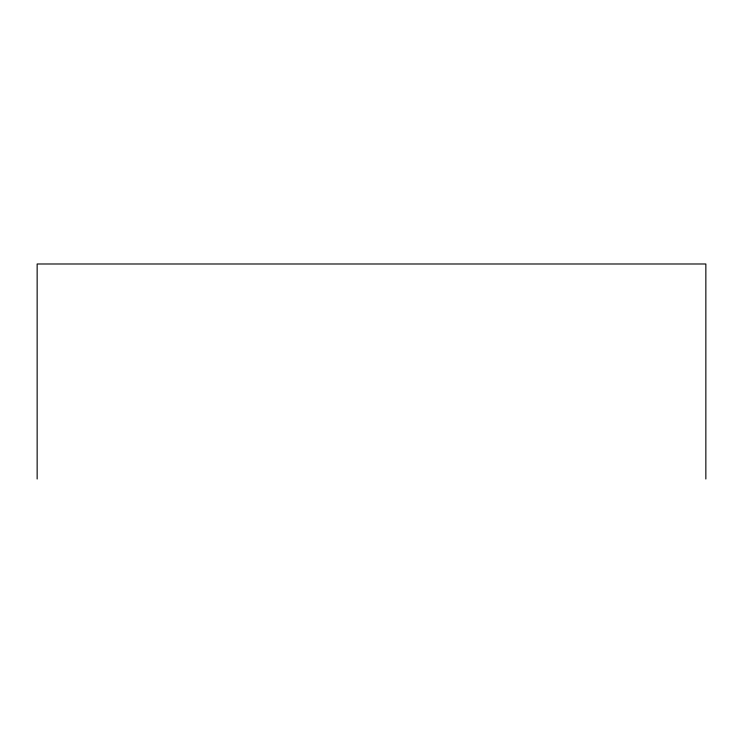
<?xml version="1.0" encoding="UTF-8"?>
<svg xmlns="http://www.w3.org/2000/svg" width="743" height="743" viewBox="0 0 743 743"><rect width="100%" height="100%" fill="white"/><g stroke="black" fill="none" stroke-linecap="round" stroke-linejoin="round"><path stroke-width="1.11" d="M705.85 479.012L705.85 263.988L37.15 263.988L37.15 479.012"/></g></svg>
